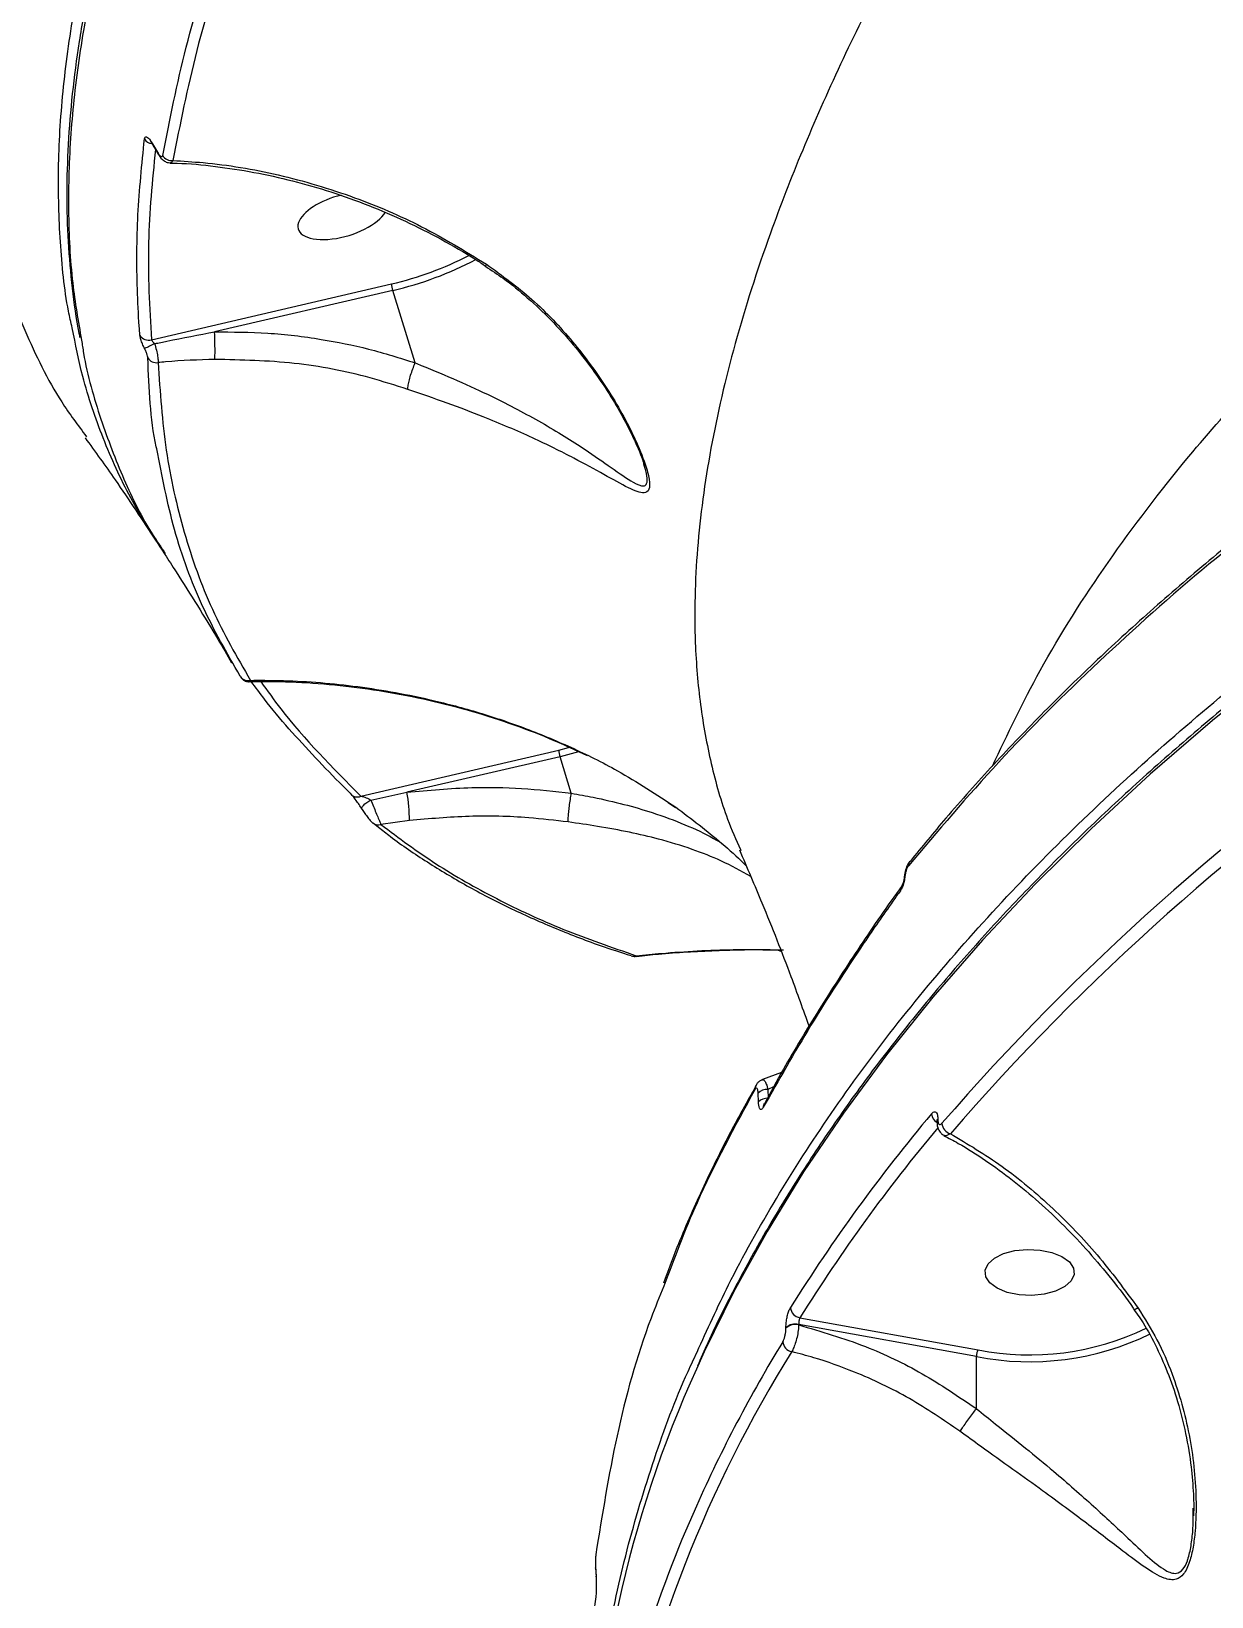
# Model space of a CAD drawing. Header units: millimetres. Extents: x -10881 to 8954, y -8695 to 5624.
# Drawn here: x -4990.8 to -4872.1, y 2245.8 to 2403.3 of the extents above; entities that cross this region are included whole.
import ezdxf

# ---------------------------------------------------------------- set-up
doc = ezdxf.new("R2010")
doc.units = ezdxf.units.MM
for name, color, linetype in [('DIKOM_ОБЪЕКТ', 7, 'Continuous'), ('DIKOM_РАЗМЕР_ЗОНА', 7, 'Continuous'), ('DIKOM_РАЗМЕР_ОБЪЕКТА', 7, 'Continuous')]:
    doc.layers.add(name, color=color, linetype=linetype)
doc.styles.add('style1', font='arial.ttf', dxfattribs={"width": 0.8})
doc.dimstyles.new('1-50', dxfattribs={"dimtxt": 300, "dimasz": 200, "dimexe": 100, "dimexo": 0, "dimgap": 100, "dimtad": 1, "dimtxsty": 'style1', "dimcen": 200, "dimclrd": 7, "dimclre": 7, "dimclrt": 7, "dimadec": 1, "dimazin": 2, "dimtfac": 1, "dimtmove": 0, "dimatfit": 2, "dimfxl": 0, "dimlwd": 25, "dimlwe": 18, "dimarcsym": 0})

# ---------------------------------------------------------------- blocks, each defined once
blk = doc.blocks.new('*D9')
at = {"layer": 'Defpoints', "color": 0, "transparency": 16777216}
for p in [(-9533.99, 4149), (-6877.05, 4149), (-2715.65, -5051.15)]:
    blk.add_point(p, dxfattribs=at)
at = {"layer": 'DIKOM_РАЗМЕР_ОБЪЕКТА', "color": 7, "lineweight": 18, "transparency": 16777216}
for p, q in [((-6877.05, 4149), (-9633.99, 4149)), ((-2715.65, -5051.15), (-9633.99, -5051.15))]:
    blk.add_line(p, q, dxfattribs=at)
at = {"layer": 'DIKOM_РАЗМЕР_ОБЪЕКТА', "color": 7, "lineweight": 25, "transparency": 16777216}
blk.add_line((-9533.99, -4851.15), (-9533.99, 3949), dxfattribs=at)
at = {"layer": 'DIKOM_РАЗМЕР_ОБЪЕКТА', "color": 7, "transparency": 16777216}
for points in [[(-9567.32, 3949), (-9500.66, 3949), (-9533.99, 4149)], [(-9567.32, -4851.15), (-9500.66, -4851.15), (-9533.99, -5051.15)]]:
    blk.add_solid(points, dxfattribs=at)
at = {"layer": 'DIKOM_РАЗМЕР_ОБЪЕКТА', "color": 7, "transparency": 16777216, "insert": (-9787.16, -451.07), "char_height": 300, "attachment_point": 5, "rotation": 90, "style": 'style1'}
blk.add_mtext('9200', dxfattribs=at)
blk = doc.blocks.new('*D10')
at = {"layer": 'Defpoints', "color": 0, "transparency": 16777216}
for p in [(-7152.73, 2730.8), (7385.22, 911.28), (7385.22, -7693.77)]:
    blk.add_point(p, dxfattribs=at)
at = {"layer": 'DIKOM_РАЗМЕР_ОБЪЕКТА', "color": 7, "lineweight": 18, "transparency": 16777216}
for p, q in [((-7152.73, 2730.8), (-7152.73, -7793.77)), ((7385.22, 911.28), (7385.22, -7793.77))]:
    blk.add_line(p, q, dxfattribs=at)
at = {"layer": 'DIKOM_РАЗМЕР_ОБЪЕКТА', "color": 7, "lineweight": 25, "transparency": 16777216}
blk.add_line((-6952.73, -7693.77), (7185.22, -7693.77), dxfattribs=at)
at = {"layer": 'DIKOM_РАЗМЕР_ОБЪЕКТА', "color": 7, "transparency": 16777216}
for points in [[(-6952.73, -7660.43), (-6952.73, -7727.1), (-7152.73, -7693.77)], [(7185.22, -7660.43), (7185.22, -7727.1), (7385.22, -7693.77)]]:
    blk.add_solid(points, dxfattribs=at)
at = {"layer": 'DIKOM_РАЗМЕР_ОБЪЕКТА', "color": 7, "transparency": 16777216, "insert": (116.24, -7440.59), "char_height": 300, "attachment_point": 5, "style": 'style1'}
blk.add_mtext('14500', dxfattribs=at)
blk = doc.blocks.new('*D11')
at = {"layer": 'Defpoints', "color": 0, "transparency": 16777216}
for p in [(-7028.45, 5624.13), (-10431.26, -7165.91), (-2784.83, -7165.91)]:
    blk.add_point(p, dxfattribs=at)
at = {"layer": 'DIKOM_РАЗМЕР_ЗОНА', "color": 7, "lineweight": 18, "transparency": 16777216}
for p, q in [((-7028.45, 5624.13), (-10531.26, 5624.13)), ((-2784.83, -7165.91), (-10531.26, -7165.91))]:
    blk.add_line(p, q, dxfattribs=at)
at = {"layer": 'DIKOM_РАЗМЕР_ЗОНА', "color": 7, "lineweight": 25, "transparency": 16777216}
blk.add_line((-10431.26, 5424.13), (-10431.26, -6965.91), dxfattribs=at)
at = {"layer": 'DIKOM_РАЗМЕР_ЗОНА', "color": 7, "transparency": 16777216}
for points in [[(-10464.6, 5424.13), (-10397.93, 5424.13), (-10431.26, 5624.13)], [(-10464.6, -6965.91), (-10397.93, -6965.91), (-10431.26, -7165.91)]]:
    blk.add_solid(points, dxfattribs=at)
at = {"layer": 'DIKOM_РАЗМЕР_ЗОНА', "color": 7, "transparency": 16777216, "insert": (-10684.43, -770.89), "char_height": 300, "attachment_point": 5, "rotation": 90, "style": 'style1'}
blk.add_mtext('12800', dxfattribs=at)
blk = doc.blocks.new('*D12')
at = {"layer": 'Defpoints', "color": 0, "transparency": 16777216}
for p in [(-9113.32, 3014.05), (8954.2, 2756.48), (8954.2, -8594.51)]:
    blk.add_point(p, dxfattribs=at)
at = {"layer": 'DIKOM_РАЗМЕР_ЗОНА', "color": 7, "lineweight": 18, "transparency": 16777216}
for p, q in [((-9113.32, 3014.05), (-9113.32, -8694.51)), ((8954.2, 2756.48), (8954.2, -8694.51))]:
    blk.add_line(p, q, dxfattribs=at)
at = {"layer": 'DIKOM_РАЗМЕР_ЗОНА', "color": 7, "lineweight": 25, "transparency": 16777216}
blk.add_line((-8913.32, -8594.51), (8754.2, -8594.51), dxfattribs=at)
at = {"layer": 'DIKOM_РАЗМЕР_ЗОНА', "color": 7, "transparency": 16777216}
for points in [[(-8913.32, -8561.18), (-8913.32, -8627.85), (-9113.32, -8594.51)], [(8754.2, -8561.18), (8754.2, -8627.85), (8954.2, -8594.51)]]:
    blk.add_solid(points, dxfattribs=at)
at = {"layer": 'DIKOM_РАЗМЕР_ЗОНА', "color": 7, "transparency": 16777216, "insert": (-79.56, -8341.34), "char_height": 300, "attachment_point": 5, "style": 'style1'}
blk.add_mtext('18000', dxfattribs=at)

msp = doc.modelspace()

# ---------------------------------------------------------------- linework, layer by layer
at = {"layer": 'DIKOM_ОБЪЕКТ', "color": 7, "linetype": 'Continuous', "lineweight": 15}
for p, q in [((-4978.631, 2391.973), (-4978.156, 2391.147)), ((-4978.761, 2372.266), (-4954.598, 2377.877)), ((-4954.472, 2377.214), (-4972.393, 2373.053)), ((-4952.218, 2369.934), (-4954.472, 2377.214)), ((-4929.145, 2359.524), (-4929.212, 2359.733)), ((-4957.672, 2326.351), (-4937.765, 2330.974)), ((-4937.765, 2330.974), (-4936.771, 2331.223)), ((-4935.782, 2330.801), (-4937.639, 2330.311)), ((-4937.639, 2330.311), (-4953.046, 2326.733)), ((-4936.504, 2326.647), (-4937.639, 2330.311)), ((-4956.683, 2325.95), (-4953.046, 2326.733)), ((-4926.766, 2325.722), (-4926.619, 2325.619)), ((-4926.619, 2325.619), (-4926.006, 2325.191)), ((-4956.435, 2323.66), (-4955.906, 2323.241)), ((-4952.798, 2323.884), (-4955.654, 2323.487)), ((-4919.493, 2320.968), (-4919.456, 2320.881)), ((-4929.97, 2310.293), (-4929.939, 2310.234)), ((-4915.78, 2310.89), (-4915.406, 2310.735)), ((-4915.338, 2298.549), (-4917.27, 2297.844)), ((-4917.67, 2295.58), (-4917.701, 2296.473)), ((-4916.146, 2297.086), (-4916.727, 2296.842)), ((-4916.727, 2296.842), (-4916.695, 2295.946)), ((-4917.102, 2295.409), (-4917.102, 2295.408)), ((-4899.708, 2293.655), (-4899.708, 2293.587)), ((-4899.625, 2293.86), (-4899.625, 2293.792)), ((-4914.91, 2272.816), (-4914.91, 2272.863)), ((-4913.626, 2273.193), (-4913.626, 2273.146)), ((-4895.744, 2269.968), (-4913.626, 2273.193)), ((-4913.501, 2273.872), (-4895.581, 2270.64)), ((-4895.744, 2264.727), (-4895.744, 2269.968)), ((-4873.94, 2253.933), (-4873.93, 2254.723)), ((-4934.056, 2248.67), (-4934.054, 2248.718)), ((-4934.054, 2248.718), (-4934.01, 2247.865)), ((-4934.011, 2247.817), (-4934.01, 2247.865))]:
    msp.add_line(p, q, dxfattribs=at)
at = {"layer": 'DIKOM_ОБЪЕКТ', "color": 7, "linetype": 'Continuous', "lineweight": 15, "flags": 128}
for points in [[(-4978.631, 2391.973), (-4978.635, 2391.908), (-4978.619, 2391.861)], [(-4978.156, 2391.147), (-4978.159, 2391.082), (-4978.146, 2391.039)], [(-4793.957, 2381.869), (-4802.938, 2377.625), (-4811.676, 2373.25), (-4820.164, 2368.745), (-4828.394, 2364.116), (-4836.36, 2359.365), (-4844.055, 2354.497), (-4851.473, 2349.517), (-4858.606, 2344.428), (-4865.45, 2339.234), (-4871.998, 2333.94), (-4878.245, 2328.551), (-4884.186, 2323.071), (-4889.815, 2317.504), (-4895.129, 2311.855), (-4900.121, 2306.13), (-4904.789, 2300.332), (-4909.128, 2294.467), (-4913.135, 2288.539), (-4916.806, 2282.554), (-4920.139, 2276.517), (-4923.129, 2270.432), (-4923.911, 2268.707)], [(-4957.558, 2325.036), (-4957.596, 2325.095), (-4957.584, 2325.182), (-4957.522, 2325.293), (-4957.415, 2325.421), (-4957.268, 2325.559), (-4957.09, 2325.698), (-4956.891, 2325.831), (-4956.683, 2325.95)], [(-4902.999, 2318.234), (-4902.982, 2318.259), (-4902.929, 2318.284)], [(-4888.142, 2280.44), (-4887.135, 2280.032), (-4886.392, 2279.495), (-4885.973, 2278.872), (-4885.912, 2278.213), (-4886.214, 2277.572), (-4886.854, 2277.001), (-4887.781, 2276.546), (-4888.92, 2276.244), (-4890.178, 2276.119), (-4891.453, 2276.182), (-4892.642, 2276.427), (-4893.649, 2276.834), (-4894.391, 2277.372), (-4894.81, 2277.995), (-4894.871, 2278.654), (-4894.569, 2279.295), (-4893.929, 2279.866), (-4893.002, 2280.321), (-4891.864, 2280.623), (-4890.606, 2280.748), (-4889.331, 2280.685), (-4888.142, 2280.44)]]:
    msp.add_lwpolyline(points, dxfattribs=at)
at = {"layer": 'DIKOM_ОБЪЕКТ', "color": 7, "linetype": 'Continuous', "lineweight": 15}
for centre, radius, start, end in [((-4978.574, 2393.03), 1.046, 212.88478, 262.30759), ((-4976.704, 2391.36), 1.075, 212.0039, 275.97413), ((-4962.263, 2410.791), 33.795, 283.10875, 297.19265), ((-4962.362, 2411.099), 34.791, 283.10727, 297.83885), ((-4951.94, 2378.041), 2.663, 183.5272, 198.08234), ((-4979.047, 2373.259), 1.034, 213.86943, 286.08472), ((-4941.449, 2295.932), 84.462, 115.96607, 116.73028), ((-5018.351, 2371.151), 45.997, 358.91412, 2.36917), ((-4978.244, 2370.976), 1.023, 212.03119, 279.11428), ((-4969.03, 2338.902), 0.935, 211.85677, 284.409), ((-4714.097, 2132.565), 245.251, 124.44822, 139.0084), ((-4713.657, 2131.873), 244.71, 124.44822, 139.0084), ((-4935.107, 2331.138), 2.663, 183.5272, 198.08234), ((-4958.053, 2327.097), 0.837, 212.4488, 297.05987), ((-4967.161, 2324.068), 14.364, 359.26744, 10.69395), ((-4955.913, 2324.351), 0.902, 232.6266, 286.6981), ((-4901.908, 2319.366), 0.681, 140.55798, 183.96512), ((-4902.764, 2316.888), 0.633, 144.9092, 185.34689), ((-4930.253, 2311.071), 0.827, 253.77761, 290.00081), ((-4917.307, 2296.909), 0.705, 149.64546, 183.52164), ((-4916.822, 2295.621), 1.225, 85.55739, 135.88271), ((-4916.794, 2294.729), 1.222, 85.38878, 135.81082), ((-4916.508, 2295.083), 0.678, 150.24664, 183.53758), ((-4767.757, 2183.055), 173.069, 139.9569, 147.95341), ((-4767.329, 2182.377), 172.446, 140.10285, 147.95584), ((-4899.132, 2294.46), 1.121, 182.99038, 239.18279), ((-4899.394, 2293.647), 0.315, 137.36273, 178.73032), ((-4899.393, 2293.579), 0.315, 137.39782, 177.90812), ((-4898.05, 2293.513), 1.166, 183.76924, 254.33173), ((-4913.347, 2274.971), 1.109, 184.35566, 262.01875), ((-4913.977, 2271.9), 1.34, 74.79135, 134.07805), ((-4913.977, 2271.853), 1.34, 74.79135, 134.07805), ((-4890.39, 2296.992), 26.858, 258.85623, 295.86331), ((-4792.821, 2196.463), 143.542, 148.50147, 155.96658), ((-4914.116, 2271.542), 1.099, 184.21556, 258.86902), ((-4890.39, 2297.117), 27.672, 258.84297, 295.97212), ((-4803.57, 2201.423), 130.513, 148.063, 169.07836), ((-4816.58, 2219.83), 117.936, 155.51602, 179.71407), ((-4810.886, 2204.244), 123.874, 155.8505, 169.39072)]:
    msp.add_arc(centre, radius, start, end, dxfattribs=at)
for start_param, end_param in [(1.4693575, 2.8365795), (2.8365795, 5.8523302)]:
    msp.add_ellipse((-4959.519, 2384.719), major_axis=(4.462, 1.322), ratio=0.4429096, start_param=start_param, end_param=end_param, dxfattribs=at)
for points, knots in [([(-4740.061, 2686.63), (-4743.791, 2684.009), (-4752.245, 2678.066), (-4765.204, 2668.625), (-4778.944, 2658.306), (-4792.447, 2647.823), (-4805.787, 2637.122), (-4818.901, 2626.239), (-4831.788, 2615.167), (-4844.328, 2604.002), (-4856.352, 2592.896), (-4867.825, 2581.899), (-4878.769, 2571.003), (-4889.299, 2560.097), (-4899.468, 2549.12), (-4909.22, 2538.118), (-4918.55, 2527.085), (-4927.364, 2516.122), (-4935.547, 2505.375), (-4943.082, 2494.887), (-4949.999, 2484.645), (-4956.369, 2474.545), (-4962.22, 2464.531), (-4967.511, 2454.649), (-4972.231, 2444.9), (-4976.326, 2435.373), (-4979.743, 2426.197), (-4982.493, 2417.401), (-4984.602, 2408.968), (-4986.093, 2400.812), (-4986.971, 2392.887), (-4987.19, 2385.249), (-4986.847, 2378.306), (-4986.114, 2374.11), (-4985.783, 2372.217)], [0, 0, 0, 0, 0.0245668, 0.0556805, 0.0867942, 0.118124, 0.1494539, 0.1814654, 0.2134768, 0.2457239, 0.2779709, 0.3090846, 0.3401983, 0.3715281, 0.402858, 0.4348694, 0.4668809, 0.4991279, 0.531375, 0.5624883, 0.5936016, 0.6249311, 0.6562605, 0.6882716, 0.7202827, 0.7525293, 0.784776, 0.8158895, 0.8470031, 0.8783328, 0.9096624, 0.9416738, 0.9736851, 1, 1, 1, 1]), ([(-4756.61, 2675.628), (-4758.749, 2674.079), (-4763.987, 2670.286), (-4772.191, 2664.179), (-4781.219, 2657.335), (-4790.095, 2650.452), (-4798.827, 2643.534), (-4807.417, 2636.576), (-4815.869, 2629.576), (-4824.185, 2622.533), (-4832.367, 2615.445), (-4840.417, 2608.309), (-4848.339, 2601.123), (-4856.123, 2593.893), (-4863.746, 2586.644), (-4871.174, 2579.403), (-4878.387, 2572.193), (-4885.383, 2565.015), (-4892.164, 2557.868), (-4898.734, 2550.747), (-4905.096, 2543.652), (-4911.25, 2536.58), (-4917.198, 2529.529), (-4922.943, 2522.497), (-4928.485, 2515.481), (-4933.823, 2508.484), (-4938.944, 2501.523), (-4943.826, 2494.626), (-4948.45, 2487.818), (-4952.81, 2481.107), (-4956.912, 2474.49), (-4960.756, 2467.963), (-4964.344, 2461.524), (-4967.677, 2455.172), (-4970.757, 2448.904), (-4973.583, 2442.719), (-4976.157, 2436.615), (-4978.477, 2430.591), (-4980.539, 2424.658), (-4982.336, 2418.839), (-4983.857, 2413.157), (-4985.101, 2407.622), (-4986.068, 2402.234), (-4986.759, 2396.989), (-4987.175, 2391.888), (-4987.314, 2386.928), (-4987.186, 2382.104), (-4986.755, 2377.435), (-4986.337, 2374.234), (-4985.984, 2372.634), (-4985.953, 2372.494)], [0, 0, 0, 0, 0.0148389, 0.0363248, 0.0577115, 0.0790235, 0.1002852, 0.1215208, 0.1427548, 0.1640065, 0.185297, 0.2066505, 0.2280913, 0.2496435, 0.2712439, 0.2927701, 0.31419, 0.3355284, 0.3568095, 0.3780578, 0.3992977, 0.4205508, 0.441836, 0.4631774, 0.4845994, 0.5061261, 0.5277401, 0.5493241, 0.5707887, 0.5921654, 0.6134784, 0.6347521, 0.6560108, 0.6772784, 0.6985711, 0.7199131, 0.7413282, 0.7628402, 0.7844597, 0.8060759, 0.8275906, 0.8490058, 0.8703444, 0.8916286, 0.9128801, 0.9341205, 0.9553707, 0.976645, 0.9979651, 1, 1, 1, 1]), ([(-4747.994, 2585.517), (-4752.8, 2581.565), (-4762.424, 2573.651), (-4776.382, 2561.572), (-4789.971, 2549.355), (-4802.341, 2537.742), (-4813.533, 2526.806), (-4823.635, 2516.56), (-4833.362, 2506.3), (-4842.765, 2495.972), (-4851.79, 2485.618), (-4860.433, 2475.236), (-4868.606, 2464.922), (-4876.121, 2454.922), (-4882.98, 2445.275), (-4889.226, 2435.965), (-4894.999, 2426.789), (-4900.325, 2417.701), (-4905.167, 2408.743), (-4909.514, 2399.916), (-4913.318, 2391.303), (-4916.972, 2381.878), (-4920.188, 2371.794), (-4922.644, 2361.205), (-4923.995, 2351.146), (-4924.192, 2342.62), (-4923.599, 2335.477), (-4922.496, 2329.561), (-4921.145, 2324.709), (-4919.936, 2321.972), (-4919.493, 2320.968)], [0, 0, 0, 0, 0.0399567, 0.080011, 0.1203642, 0.1608183, 0.1942113, 0.2276042, 0.2612302, 0.2948563, 0.3292242, 0.363592, 0.3982195, 0.4328469, 0.4651912, 0.4975355, 0.5301012, 0.5626669, 0.5959363, 0.6292057, 0.6627205, 0.6962354, 0.7422723, 0.7884713, 0.8351676, 0.882032, 0.9148797, 0.9477274, 0.9808065, 1, 1, 1, 1]), ([(-4986.722, 2373.446), (-4986.85, 2374.008), (-4987.478, 2376.763), (-4987.984, 2382.068), (-4988.213, 2389.412), (-4987.747, 2397.181), (-4986.633, 2405.35), (-4984.851, 2413.863), (-4982.305, 2423.067), (-4978.904, 2432.97), (-4974.55, 2443.601), (-4969.369, 2454.586), (-4963.357, 2465.912), (-4956.589, 2477.445), (-4949.096, 2489.134), (-4941.823, 2499.694), (-4936.842, 2506.433), (-4934.813, 2509.177)], [0, 0, 0, 0, 0.016847, 0.0825029, 0.1481589, 0.2152434, 0.2823279, 0.349906, 0.417484, 0.4933861, 0.5692882, 0.6453674, 0.721987, 0.7987889, 0.8735681, 0.9485167, 1, 1, 1, 1]), ([(-4894.138, 2329.371), (-4892.609, 2332.586), (-4889.31, 2339.522), (-4882.668, 2349.918), (-4875.373, 2359.509), (-4867.999, 2367.846), (-4860.936, 2375), (-4853.241, 2382.021), (-4844.923, 2388.894), (-4835.956, 2395.627), (-4826.378, 2402.183), (-4816.19, 2408.552), (-4805.629, 2414.593), (-4794.75, 2420.305), (-4783.588, 2425.701), (-4771.971, 2430.869), (-4760.883, 2435.404), (-4750.471, 2439.355), (-4740.826, 2442.784), (-4730.955, 2446.061), (-4719.731, 2449.558), (-4711.638, 2451.818), (-4706.997, 2453.114)], [0, 0, 0, 0, 0.0607, 0.1309375, 0.2014268, 0.2508783, 0.3005038, 0.3502163, 0.400558, 0.4509895, 0.5020606, 0.5532242, 0.6045739, 0.6533493, 0.7021248, 0.7512195, 0.8003142, 0.837591, 0.8748677, 0.9122849, 0.9497022, 1, 1, 1, 1]), ([(-4977.615, 2390.79), (-4976.903, 2394.388), (-4975.475, 2401.596), (-4971.94, 2413.09), (-4967.462, 2425.044), (-4963.547, 2433.409), (-4961.586, 2437.598)], [0, 0, 0, 0, 0.248104, 0.4969539, 0.7480901, 1, 1, 1, 1]), ([(-4960.587, 2437.029), (-4962.517, 2432.909), (-4966.382, 2424.657), (-4970.853, 2412.772), (-4974.423, 2401.226), (-4975.868, 2393.94), (-4976.592, 2390.291)], [0, 0, 0, 0, 0.2481019, 0.4969506, 0.748088, 1, 1, 1, 1]), ([(-4515.515, 2437.168), (-4517.536, 2437.161), (-4523.395, 2437.14), (-4533.09, 2436.982), (-4544.589, 2436.64), (-4556.065, 2436.133), (-4567.51, 2435.465), (-4578.915, 2434.635), (-4590.272, 2433.644), (-4601.572, 2432.494), (-4612.806, 2431.183), (-4623.967, 2429.715), (-4635.046, 2428.089), (-4646.034, 2426.307), (-4656.923, 2424.371), (-4667.705, 2422.281), (-4678.372, 2420.039), (-4688.916, 2417.648), (-4699.329, 2415.108), (-4709.604, 2412.422), (-4719.731, 2409.591), (-4729.705, 2406.618), (-4739.517, 2403.506), (-4749.16, 2400.255), (-4758.627, 2396.869), (-4767.911, 2393.35), (-4777.004, 2389.701), (-4785.9, 2385.925), (-4794.592, 2382.023), (-4803.074, 2378), (-4811.339, 2373.858), (-4819.381, 2369.6), (-4827.194, 2365.23), (-4834.772, 2360.75), (-4842.11, 2356.164), (-4849.201, 2351.476), (-4856.04, 2346.688), (-4862.623, 2341.805), (-4868.944, 2336.829), (-4874.998, 2331.766), (-4880.782, 2326.617), (-4886.289, 2321.388), (-4891.516, 2316.083), (-4896.46, 2310.705), (-4901.115, 2305.258), (-4905.48, 2299.746), (-4909.55, 2294.175), (-4913.32, 2288.547), (-4916.795, 2282.868), (-4919.948, 2277.14), (-4922.29, 2272.514), (-4923.471, 2269.785), (-4923.813, 2268.994)], [0, 0, 0, 0, 0.010754, 0.0311851, 0.0516167, 0.0720484, 0.0924801, 0.112912, 0.1333439, 0.1537761, 0.1742083, 0.1946408, 0.2150736, 0.2355066, 0.2559398, 0.2763734, 0.2968073, 0.3172416, 0.3376763, 0.3581114, 0.378547, 0.398983, 0.4194195, 0.4398565, 0.4602941, 0.4807323, 0.501171, 0.5216103, 0.5420503, 0.5624908, 0.5829319, 0.6033736, 0.6238158, 0.6442586, 0.6647017, 0.6851453, 0.705589, 0.7260329, 0.7464767, 0.7669202, 0.787363, 0.8078049, 0.8282456, 0.8486847, 0.8691215, 0.8895558, 0.9099869, 0.9304142, 0.9508372, 0.9712554, 0.9916682, 1, 1, 1, 1]), ([(-4923.855, 2270.406), (-4922.831, 2272.668), (-4920.482, 2277.86), (-4915.972, 2285.87), (-4910.44, 2294.499), (-4904.137, 2303.058), (-4897.071, 2311.554), (-4889.285, 2319.905), (-4880.89, 2328.002), (-4871.946, 2335.814), (-4862.475, 2343.356), (-4852.38, 2350.705), (-4841.597, 2357.9), (-4830.151, 2364.904), (-4818.022, 2371.716), (-4805.306, 2378.27), (-4791.479, 2384.81), (-4776.518, 2391.265), (-4760.368, 2397.576), (-4743.592, 2403.498), (-4726.21, 2409.014), (-4708.43, 2414.062), (-4690.327, 2418.622), (-4673.908, 2422.298), (-4663.389, 2424.344), (-4659.105, 2425.177)], [0, 0, 0, 0, 0.0324147, 0.0743695, 0.1163243, 0.1591919, 0.2020595, 0.2452425, 0.2884255, 0.3300909, 0.3717562, 0.413711, 0.4556658, 0.4985334, 0.541401, 0.584584, 0.627767, 0.6762691, 0.7247712, 0.7733865, 0.8223472, 0.8714243, 0.9192089, 0.9671017, 1, 1, 1, 1]), ([(-4979.906, 2372.683), (-4979.93, 2372.992), (-4980.052, 2374.538), (-4980.25, 2378.555), (-4980.229, 2384.807), (-4979.711, 2389.909), (-4979.452, 2392.462)], [0, 0, 0, 0, 0.0480633, 0.2403248, 0.6198806, 1, 1, 1, 1]), ([(-4979.452, 2392.462), (-4979.435, 2392.532), (-4979.399, 2392.673), (-4979.25, 2392.692), (-4979.052, 2392.56), (-4978.836, 2392.308), (-4978.696, 2392.079), (-4978.631, 2391.973)], [0, 0, 0, 0, 0.2131434, 0.4264752, 0.6306015, 0.828923, 1, 1, 1, 1]), ([(-4978.853, 2392.197), (-4978.855, 2392.198), (-4978.859, 2392.202), (-4978.822, 2392.164), (-4978.752, 2392.073), (-4978.677, 2391.965), (-4978.629, 2391.876), (-4978.619, 2391.858)], [0, 0, 0, 0, 0.0828691, 0.3063635, 0.5569738, 0.9084708, 1, 1, 1, 1]), ([(-4978.356, 2391.405), (-4978.662, 2388.261), (-4979.295, 2381.765), (-4978.943, 2375.5), (-4978.761, 2372.266)], [0, 0, 0, 0, 0.483868, 1, 1, 1, 1]), ([(-4978.619, 2391.861), (-4978.508, 2391.668), (-4978.349, 2391.393), (-4978.192, 2391.117), (-4978.145, 2391.035)], [0, 0, 0, 0, 0.7000469, 1, 1, 1, 1]), ([(-4978.156, 2391.147), (-4978.112, 2391.075), (-4978.02, 2390.923), (-4977.88, 2390.755), (-4977.752, 2390.661), (-4977.655, 2390.664), (-4977.628, 2390.748), (-4977.615, 2390.79)], [0, 0, 0, 0, 0.1798429, 0.3800928, 0.5812065, 0.7906973, 1, 1, 1, 1]), ([(-4978.139, 2391.042), (-4978.041, 2390.878), (-4977.862, 2390.582), (-4977.548, 2390.283), (-4977.213, 2390.088), (-4976.978, 2390.072), (-4976.884, 2390.066)], [0, 0, 0, 0, 0.3326045, 0.6015021, 0.8395171, 1, 1, 1, 1]), ([(-4976.876, 2390.036), (-4976.642, 2390.033), (-4975.141, 2390.015), (-4972.321, 2389.724), (-4968.441, 2389.147), (-4964.552, 2388.284), (-4960.688, 2387.171), (-4956.89, 2385.81), (-4953.181, 2384.22), (-4949.591, 2382.393), (-4946.901, 2380.87), (-4945.462, 2379.893), (-4945.133, 2379.67)], [0, 0, 0, 0, 0.0220317, 0.1409847, 0.2599251, 0.378842, 0.497749, 0.6161414, 0.7328491, 0.8493643, 0.9655574, 1, 1, 1, 1]), ([(-4976.592, 2390.291), (-4976.644, 2390.196), (-4976.721, 2390.053), (-4976.837, 2390.073), (-4976.875, 2390.08)], [0, 0, 0, 0, 0.663658, 1, 1, 1, 1]), ([(-4976.592, 2390.291), (-4975.577, 2390.23), (-4972.074, 2390.02), (-4965.925, 2388.992), (-4958.532, 2386.786), (-4951.449, 2383.771), (-4947.18, 2381.17), (-4945.024, 2379.856)], [0, 0, 0, 0, 0.0949227, 0.3276215, 0.5657318, 0.7805997, 1, 1, 1, 1]), ([(-4994.578, 2382.929), (-4994.451, 2382.274), (-4993.782, 2378.823), (-4991.555, 2373.146), (-4988.618, 2366.961), (-4986.144, 2363.653), (-4985.286, 2362.505)], [0, 0, 0, 0, 0.0842138, 0.4441754, 0.8071395, 1, 1, 1, 1]), ([(-4945.024, 2379.856), (-4943.465, 2378.719), (-4940.304, 2376.411), (-4936.286, 2372.119), (-4933.371, 2368.171), (-4931.37, 2364.835), (-4930.045, 2362.249), (-4929.09, 2359.936), (-4928.594, 2358.118), (-4928.621, 2357.064), (-4929.118, 2356.793), (-4929.862, 2356.959), (-4931.131, 2357.526), (-4933.169, 2358.68), (-4936.349, 2360.428), (-4940.336, 2362.405), (-4944.696, 2364.268), (-4948.974, 2365.893), (-4951.617, 2366.807), (-4952.955, 2367.269)], [0, 0, 0, 0, 0.0827063, 0.1677667, 0.2527895, 0.2965834, 0.3403139, 0.3851539, 0.4167738, 0.4486961, 0.4828672, 0.5140015, 0.5458417, 0.6199839, 0.6956307, 0.7852675, 0.8772522, 0.9378618, 1, 1, 1, 1]), ([(-4945.146, 2379.652), (-4944.546, 2379.256), (-4943.076, 2378.287), (-4940.869, 2376.478), (-4938.499, 2374.251), (-4936.234, 2371.733), (-4934.222, 2369.128), (-4932.528, 2366.588), (-4931.236, 2364.361), (-4930.295, 2362.501), (-4929.668, 2361.073), (-4929.297, 2360.105), (-4929.173, 2359.671), (-4929.132, 2359.528)], [0, 0, 0, 0, 0.0792541, 0.1940818, 0.3143446, 0.4391961, 0.5701232, 0.6813746, 0.783244, 0.8657908, 0.9260607, 0.9757324, 1, 1, 1, 1]), ([(-4945.024, 2379.856), (-4945.033, 2379.841), (-4945.069, 2379.782), (-4945.113, 2379.707), (-4945.104, 2379.715), (-4945.1, 2379.719)], [0, 0, 0, 0, 0.16238546, 0.62199523, 1, 1, 1, 1]), ([(-4977.411, 2350.734), (-4978.6, 2352.576), (-4980.978, 2356.259), (-4983.665, 2362.253), (-4985.629, 2367.957), (-4986.395, 2371.807), (-4986.722, 2373.446)], [0, 0, 0, 0, 0.2717085, 0.5434171, 0.8055765, 1, 1, 1, 1]), ([(-4985.783, 2372.217), (-4985.719, 2371.784), (-4985.307, 2368.999), (-4983.933, 2364.304), (-4981.598, 2358.188), (-4979.391, 2353.702), (-4977.772, 2351.356), (-4977.354, 2350.751)], [0, 0, 0, 0, 0.0533364, 0.3432796, 0.6230329, 0.9027862, 1, 1, 1, 1]), ([(-4979.439, 2371.368), (-4979.513, 2371.527), (-4979.662, 2371.844), (-4979.822, 2372.282), (-4979.891, 2372.551), (-4979.903, 2372.659), (-4979.906, 2372.683)], [0, 0, 0, 0, 0.30538313, 0.61146387, 0.91257885, 1, 1, 1, 1]), ([(-4978.761, 2372.266), (-4978.758, 2372.258), (-4978.745, 2372.223), (-4978.689, 2372.138), (-4978.575, 2372.006), (-4978.479, 2371.915), (-4978.43, 2371.868)], [0, 0, 0, 0, 0.0804471, 0.3668178, 0.67631, 1, 1, 1, 1]), ([(-4978.43, 2371.868), (-4978.016, 2371.953), (-4976.009, 2372.365), (-4973.993, 2372.748), (-4972.393, 2373.053)], [0, 0, 0, 0, 0.2060595, 1, 1, 1, 1]), ([(-4978.43, 2371.868), (-4978.367, 2371.645), (-4978.243, 2371.2), (-4978.122, 2370.589), (-4978.075, 2370.18), (-4978.08, 2370.02), (-4978.082, 2369.966)], [0, 0, 0, 0, 0.2864811, 0.57306, 0.8569444, 1, 1, 1, 1]), ([(-4972.393, 2373.053), (-4970.607, 2373.044), (-4967.015, 2373.027), (-4961.829, 2372.392), (-4956.861, 2371.399), (-4953.77, 2370.424), (-4952.218, 2369.934)], [0, 0, 0, 0, 0.2600931, 0.5230035, 0.7604308, 1, 1, 1, 1]), ([(-4979.111, 2370.434), (-4979.113, 2370.454), (-4979.118, 2370.527), (-4979.168, 2370.721), (-4979.281, 2371.03), (-4979.386, 2371.256), (-4979.439, 2371.368)], [0, 0, 0, 0, 0.1085481, 0.3983774, 0.6996407, 1, 1, 1, 1]), ([(-4978.223, 2361.291), (-4978.238, 2361.36), (-4978.874, 2364.214), (-4978.994, 2367.361), (-4979.111, 2370.434)], [0, 0, 0, 0, 0.0239703, 1, 1, 1, 1]), ([(-4972.362, 2370.279), (-4974.022, 2370.229), (-4975.937, 2370.17), (-4977.83, 2369.99), (-4978.082, 2369.966)], [0, 0, 0, 0, 0.8666434, 1, 1, 1, 1]), ([(-4952.955, 2367.269), (-4954.214, 2367.669), (-4957.922, 2368.847), (-4964.424, 2370.112), (-4969.694, 2370.223), (-4972.362, 2370.279)], [0, 0, 0, 0, 0.2022776, 0.5961151, 1, 1, 1, 1]), ([(-4978.082, 2369.966), (-4977.877, 2366.992), (-4977.466, 2361.036), (-4975.578, 2352.789), (-4972.83, 2345.009), (-4970.143, 2340.336), (-4968.797, 2337.996)], [0, 0, 0, 0, 0.2482753, 0.4972304, 0.7482641, 1, 1, 1, 1]), ([(-4952.955, 2367.269), (-4952.956, 2367.288), (-4952.957, 2367.373), (-4952.935, 2367.612), (-4952.845, 2368.074), (-4952.677, 2368.688), (-4952.459, 2369.343), (-4952.298, 2369.732), (-4952.218, 2369.927)], [0, 0, 0, 0, 0.0396109, 0.1815929, 0.3861952, 0.5907969, 0.7953985, 1, 1, 1, 1]), ([(-4952.218, 2369.934), (-4952.217, 2369.933), (-4952.217, 2369.931), (-4952.217, 2369.928), (-4952.218, 2369.927)], [0, 0, 0, 0, 0.5374136, 1, 1, 1, 1]), ([(-4952.218, 2369.927), (-4952.217, 2369.927), (-4952.009, 2369.845), (-4950.557, 2369.263), (-4947.905, 2368.154), (-4943.759, 2366.243), (-4939.341, 2363.902), (-4935.429, 2361.451), (-4932.414, 2359.359), (-4930.447, 2357.968), (-4929.413, 2357.495), (-4928.975, 2357.618), (-4928.816, 2358.019), (-4928.902, 2358.804), (-4929.098, 2359.384), (-4929.145, 2359.524)], [0, 0, 0, 0, 0.0000639, 0.0167886, 0.1178811, 0.22131, 0.389005, 0.5615752, 0.6829967, 0.8065267, 0.8832317, 0.901394, 0.9460028, 0.9869648, 1, 1, 1, 1]), ([(-4985.43, 2362.403), (-4984.415, 2361), (-4981.985, 2357.638), (-4979.651, 2354.083), (-4978.29, 2352.011)], [0, 0, 0, 0, 0.4173026, 1, 1, 1, 1]), ([(-4969.824, 2338.408), (-4971.148, 2340.722), (-4973.8, 2345.356), (-4976.606, 2352.997), (-4977.687, 2358.542), (-4978.223, 2361.291)], [0, 0, 0, 0, 0.3345678, 0.6700503, 1, 1, 1, 1]), ([(-4860.358, 2359.103), (-4864.422, 2355.98), (-4872.563, 2349.725), (-4883.562, 2339.907), (-4893.738, 2329.797), (-4899.635, 2322.815), (-4902.588, 2319.319)], [0, 0, 0, 0, 0.2482771, 0.497233, 0.7482654, 1, 1, 1, 1]), ([(-4860.114, 2359.639), (-4861.995, 2358.226), (-4866.055, 2355.174), (-4871.974, 2350.376), (-4877.926, 2345.276), (-4883.584, 2340.102), (-4888.958, 2334.857), (-4894.046, 2329.532), (-4898.555, 2324.51), (-4901.231, 2321.232), (-4902.415, 2319.783)], [0, 0, 0, 0, 0.11302897, 0.24404829, 0.3749134, 0.50538465, 0.63551784, 0.76578485, 0.89647101, 1, 1, 1, 1]), ([(-4977.427, 2350.703), (-4977.039, 2350.103), (-4975.188, 2347.236), (-4972.905, 2343.583), (-4971.139, 2340.555), (-4970.681, 2339.769)], [0, 0, 0, 0, 0.1639867, 0.7829276, 1, 1, 1, 1]), ([(-4970.231, 2339.113), (-4970.18, 2339.028), (-4970.102, 2338.899), (-4970.036, 2338.787), (-4970.014, 2338.75)], [0, 0, 0, 0, 0.6672396, 1, 1, 1, 1]), ([(-4969.811, 2338.389), (-4969.799, 2338.37), (-4969.777, 2338.334), (-4969.754, 2338.3), (-4969.722, 2338.255), (-4969.646, 2338.157), (-4969.498, 2338.024), (-4969.238, 2337.882), (-4969.031, 2337.864), (-4968.904, 2337.854)], [0, 0, 0, 0, 0.118381, 0.2178737, 0.271182, 0.3305212, 0.5304435, 0.712541, 1, 1, 1, 1]), ([(-4968.797, 2337.996), (-4968.814, 2337.916), (-4968.835, 2337.823), (-4968.897, 2337.861), (-4968.906, 2337.867)], [0, 0, 0, 0, 0.8577234, 1, 1, 1, 1]), ([(-4968.906, 2337.879), (-4967.518, 2337.884), (-4964.676, 2337.895), (-4960.311, 2337.577), (-4955.856, 2337.006), (-4951.406, 2336.171), (-4947.043, 2335.083), (-4942.814, 2333.748), (-4938.777, 2332.231), (-4936.187, 2331.027), (-4934.923, 2330.439)], [0, 0, 0, 0, 0.1241284, 0.2540671, 0.3838041, 0.5133554, 0.6415385, 0.7642433, 0.8848737, 1, 1, 1, 1]), ([(-4968.797, 2337.996), (-4967.838, 2337.999), (-4964.438, 2338.009), (-4958.45, 2337.546), (-4951.799, 2336.384), (-4946.073, 2334.879), (-4941.288, 2333.283), (-4936.528, 2331.31), (-4931.328, 2328.738), (-4927.92, 2326.503), (-4925.983, 2325.234)], [0, 0, 0, 0, 0.0670618, 0.2378729, 0.4109021, 0.5192574, 0.6283007, 0.7397464, 0.8521479, 1, 1, 1, 1]), ([(-4958.76, 2326.648), (-4958.999, 2326.883), (-4960.193, 2328.058), (-4963.183, 2331.166), (-4966.331, 2334.649), (-4968.274, 2337.288), (-4968.708, 2337.877)], [0, 0, 0, 0, 0.06531674, 0.32659464, 0.84959951, 1, 1, 1, 1]), ([(-4967.739, 2337.869), (-4967.086, 2336.951), (-4964.215, 2332.915), (-4960.524, 2329.212), (-4957.672, 2326.351)], [0, 0, 0, 0, 0.2274526, 1, 1, 1, 1]), ([(-4957.558, 2325.036), (-4957.654, 2325.188), (-4957.847, 2325.491), (-4958.168, 2325.941), (-4958.497, 2326.367), (-4958.669, 2326.55), (-4958.76, 2326.648)], [0, 0, 0, 0, 0.2322141, 0.4640078, 0.7140143, 1, 1, 1, 1]), ([(-4957.672, 2326.351), (-4957.582, 2326.332), (-4957.412, 2326.296), (-4957.143, 2326.196), (-4956.898, 2326.085), (-4956.752, 2325.994), (-4956.683, 2325.95)], [0, 0, 0, 0, 0.2950974, 0.5579159, 0.7906659, 1, 1, 1, 1]), ([(-4953.046, 2326.733), (-4950.866, 2326.936), (-4947.033, 2327.292), (-4941.487, 2327.2), (-4938.169, 2326.832), (-4936.504, 2326.647)], [0, 0, 0, 0, 0.3962774, 0.6969476, 1, 1, 1, 1]), ([(-4936.814, 2323.749), (-4936.815, 2323.757), (-4936.819, 2323.784), (-4936.823, 2323.894), (-4936.812, 2324.175), (-4936.766, 2324.703), (-4936.694, 2325.34), (-4936.602, 2326.024), (-4936.536, 2326.437), (-4936.504, 2326.643)], [0, 0, 0, 0, 0.0322451, 0.1001891, 0.2801521, 0.4601145, 0.6400763, 0.8200382, 1, 1, 1, 1]), ([(-4936.504, 2326.647), (-4936.504, 2326.646), (-4936.503, 2326.644), (-4936.504, 2326.643), (-4936.504, 2326.643)], [0, 0, 0, 0, 0.8181962, 1, 1, 1, 1]), ([(-4936.504, 2326.643), (-4936.503, 2326.643), (-4935.761, 2326.513), (-4933.95, 2326.174), (-4931.186, 2325.539), (-4928.057, 2324.636), (-4925.031, 2323.488), (-4922.706, 2322.433), (-4921.611, 2321.746), (-4921.328, 2321.569)], [0, 0, 0, 0, 0.0000558, 0.1207623, 0.2966038, 0.4726947, 0.6971739, 0.9219542, 1, 1, 1, 1]), ([(-4957.582, 2325.063), (-4957.57, 2325.043), (-4957.479, 2324.89), (-4957.267, 2324.576), (-4956.954, 2324.153), (-4956.709, 2323.85), (-4956.526, 2323.693), (-4956.46, 2323.637)], [0, 0, 0, 0, 0.0358701, 0.2756574, 0.5322135, 0.8318934, 1, 1, 1, 1]), ([(-4956.683, 2325.95), (-4956.596, 2325.74), (-4956.422, 2325.32), (-4956.152, 2324.668), (-4955.912, 2324.092), (-4955.74, 2323.683), (-4955.679, 2323.544), (-4955.654, 2323.487)], [0, 0, 0, 0, 0.20978638, 0.41938788, 0.63343139, 0.85015174, 1, 1, 1, 1]), ([(-4925.983, 2325.234), (-4924.416, 2324.051), (-4922.044, 2322.26), (-4919.761, 2320.189), (-4918.989, 2319.416), (-4918.909, 2319.336)], [0, 0, 0, 0, 0.6362008, 0.9626226, 1, 1, 1, 1]), ([(-4955.906, 2323.241), (-4955.512, 2322.923), (-4953.969, 2321.679), (-4951.016, 2319.699), (-4947.05, 2317.305), (-4942.819, 2315.11), (-4938.339, 2313.109), (-4934.232, 2311.499), (-4931.522, 2310.637), (-4930.474, 2310.304)], [0, 0, 0, 0, 0.0574055, 0.2244551, 0.3917508, 0.5592695, 0.7267856, 0.8943969, 1, 1, 1, 1]), ([(-4955.654, 2323.487), (-4953.853, 2322.144), (-4950.247, 2319.456), (-4944.076, 2315.968), (-4937.394, 2312.846), (-4932.446, 2311.145), (-4929.97, 2310.293)], [0, 0, 0, 0, 0.2489042, 0.4982426, 0.7488996, 1, 1, 1, 1]), ([(-4936.814, 2323.749), (-4938.139, 2323.904), (-4941.444, 2324.292), (-4946.808, 2324.424), (-4950.793, 2324.065), (-4952.798, 2323.884)], [0, 0, 0, 0, 0.2495539, 0.6225683, 1, 1, 1, 1]), ([(-4918.455, 2318.266), (-4919.409, 2318.804), (-4921.139, 2319.779), (-4924.315, 2321.023), (-4927.418, 2321.976), (-4930.643, 2322.733), (-4933.707, 2323.303), (-4935.824, 2323.607), (-4936.814, 2323.749)], [0, 0, 0, 0, 0.2210053, 0.4009124, 0.5844582, 0.7264647, 0.8720958, 1, 1, 1, 1]), ([(-4919.585, 2320.928), (-4918.821, 2319.149), (-4916.987, 2314.879), (-4914.655, 2308.958), (-4913.183, 2304.854), (-4912.582, 2303.177)], [0, 0, 0, 0, 0.29718251, 0.71287221, 1, 1, 1, 1]), ([(-4902.435, 2319.783), (-4902.482, 2319.726), (-4902.649, 2319.523), (-4902.829, 2319.078), (-4902.961, 2318.585), (-4902.989, 2318.298), (-4902.995, 2318.233)], [0, 0, 0, 0, 0.1419487, 0.5009439, 0.8880783, 1, 1, 1, 1]), ([(-4902.929, 2318.284), (-4902.954, 2318.111), (-4903.004, 2317.763), (-4903.153, 2317.278), (-4903.293, 2316.979), (-4903.376, 2316.856), (-4903.394, 2316.829)], [0, 0, 0, 0, 0.3053848, 0.6114671, 0.9125837, 1, 1, 1, 1]), ([(-4903.003, 2318.231), (-4903.006, 2318.196), (-4903.019, 2318.047), (-4903.074, 2317.787), (-4903.156, 2317.514), (-4903.227, 2317.344), (-4903.274, 2317.263), (-4903.278, 2317.258), (-4903.279, 2317.257)], [0, 0, 0, 0, 0.084045, 0.3560534, 0.5890858, 0.7827287, 0.9303249, 1, 1, 1, 1]), ([(-4902.588, 2319.319), (-4902.605, 2319.296), (-4902.668, 2319.212), (-4902.771, 2318.996), (-4902.875, 2318.654), (-4902.911, 2318.407), (-4902.929, 2318.284)], [0, 0, 0, 0, 0.1085438, 0.3983746, 0.6996392, 1, 1, 1, 1]), ([(-4903.394, 2316.829), (-4903.645, 2316.478), (-4904.897, 2314.725), (-4908.02, 2310.208), (-4912.515, 2303.283), (-4915.627, 2297.79), (-4917.184, 2295.041)], [0, 0, 0, 0, 0.0480628, 0.2403225, 0.6198794, 1, 1, 1, 1]), ([(-4903.281, 2317.25), (-4903.36, 2317.142), (-4904.924, 2315.021), (-4907.716, 2310.89), (-4911.613, 2304.868), (-4914.731, 2299.704), (-4916.444, 2296.56), (-4917.072, 2295.408)], [0, 0, 0, 0, 0.0147841, 0.2900187, 0.5656684, 0.8408527, 1, 1, 1, 1]), ([(-4930.336, 2310.255), (-4930.289, 2310.238), (-4930.174, 2310.197), (-4930.027, 2310.219), (-4929.939, 2310.232)], [0, 0, 0, 0, 0.4059272, 1, 1, 1, 1]), ([(-4929.97, 2310.293), (-4929.122, 2310.374), (-4925.903, 2310.679), (-4921.084, 2310.961), (-4917.047, 2310.899), (-4915.461, 2310.875)], [0, 0, 0, 0, 0.1782259, 0.6770076, 1, 1, 1, 1]), ([(-4929.937, 2310.224), (-4929.206, 2310.307), (-4926.596, 2310.604), (-4921.983, 2310.826), (-4917.777, 2310.957), (-4915.469, 2310.882), (-4915.144, 2310.871)], [0, 0, 0, 0, 0.1515252, 0.5411093, 0.935517, 1, 1, 1, 1]), ([(-4917.258, 2297.816), (-4917.298, 2297.806), (-4917.442, 2297.771), (-4917.641, 2297.617), (-4917.818, 2297.432), (-4917.886, 2297.302), (-4917.913, 2297.252)], [0, 0, 0, 0, 0.1296432, 0.47083956, 0.79657911, 1, 1, 1, 1]), ([(-4917.259, 2297.812), (-4917.217, 2297.82), (-4917.125, 2297.837), (-4916.964, 2297.598), (-4916.825, 2297.239), (-4916.753, 2296.949), (-4916.727, 2296.842)], [0, 0, 0, 0, 0.2391318, 0.533636, 0.8282114, 1, 1, 1, 1]), ([(-4917.96, 2297.132), (-4918.818, 2295.601), (-4920.748, 2292.161), (-4923.374, 2286.757), (-4925.626, 2281.7), (-4926.794, 2278.556), (-4927.237, 2277.365)], [0, 0, 0, 0, 0.2350659, 0.5283352, 0.8212947, 1, 1, 1, 1]), ([(-4918.01, 2296.865), (-4920.076, 2293.071), (-4923.636, 2286.531), (-4926.142, 2279.863), (-4927.194, 2277.063)], [0, 0, 0, 0, 0.5800887, 1, 1, 1, 1]), ([(-4917.701, 2296.473), (-4917.706, 2296.551), (-4917.716, 2296.715), (-4917.762, 2296.898), (-4917.831, 2297), (-4917.918, 2296.999), (-4917.98, 2296.91), (-4918.01, 2296.865)], [0, 0, 0, 0, 0.1798431, 0.3800933, 0.581207, 0.7906976, 1, 1, 1, 1]), ([(-4917.184, 2295.041), (-4917.233, 2294.966), (-4917.331, 2294.816), (-4917.469, 2294.798), (-4917.578, 2294.944), (-4917.648, 2295.219), (-4917.663, 2295.466), (-4917.67, 2295.58)], [0, 0, 0, 0, 0.2131431, 0.4264747, 0.630601, 0.8289228, 1, 1, 1, 1]), ([(-4900.252, 2294.401), (-4900.196, 2294.458), (-4900.072, 2294.587), (-4899.895, 2294.624), (-4899.745, 2294.511), (-4899.644, 2294.256), (-4899.631, 2293.992), (-4899.625, 2293.86)], [0, 0, 0, 0, 0.1741801, 0.389583, 0.5958005, 0.7978792, 1, 1, 1, 1]), ([(-4899.72, 2293.827), (-4899.721, 2293.828), (-4899.722, 2293.833), (-4899.711, 2293.774), (-4899.709, 2293.694), (-4899.708, 2293.655)], [0, 0, 0, 0, 0.1815316, 0.5976139, 1, 1, 1, 1]), ([(-4899.703, 2293.59), (-4899.704, 2293.55), (-4899.713, 2293.296), (-4899.63, 2292.903), (-4899.38, 2292.453), (-4899.126, 2292.302), (-4899.03, 2292.245)], [0, 0, 0, 0, 0.0734045, 0.4671511, 0.7978087, 1, 1, 1, 1]), ([(-4899.625, 2293.792), (-4899.621, 2293.705), (-4899.612, 2293.531), (-4899.546, 2293.364), (-4899.448, 2293.291), (-4899.332, 2293.316), (-4899.25, 2293.399), (-4899.214, 2293.437)], [0, 0, 0, 0, 0.2039663, 0.4080118, 0.6135217, 0.826536, 1, 1, 1, 1]), ([(-4899.036, 2292.205), (-4898.544, 2291.949), (-4897.132, 2291.215), (-4894.81, 2289.719), (-4892.096, 2287.749), (-4889.441, 2285.535), (-4886.878, 2283.118), (-4884.424, 2280.521), (-4882.123, 2277.748), (-4880.604, 2275.799), (-4879.907, 2274.743), (-4879.881, 2274.703)], [0, 0, 0, 0, 0.0706941, 0.203309, 0.3361996, 0.4693678, 0.6022232, 0.7334978, 0.8644275, 0.9948491, 1, 1, 1, 1]), ([(-4898.365, 2292.39), (-4898.457, 2292.329), (-4898.665, 2292.191), (-4898.894, 2292.148), (-4898.992, 2292.227), (-4899.013, 2292.244)], [0, 0, 0, 0, 0.3889877, 0.8711326, 1, 1, 1, 1]), ([(-4898.365, 2292.39), (-4896.62, 2291.355), (-4893.084, 2289.257), (-4888.116, 2285.061), (-4883.474, 2280.278), (-4880.824, 2276.674), (-4879.482, 2274.85)], [0, 0, 0, 0, 0.2536071, 0.5139755, 0.7539728, 1, 1, 1, 1]), ([(-4927.194, 2277.063), (-4927.634, 2275.987), (-4929.67, 2271.011), (-4932.118, 2262.001), (-4933.398, 2254.043), (-4934.039, 2250.058)], [0, 0, 0, 0, 0.1210098, 0.5598289, 1, 1, 1, 1]), ([(-4914.91, 2272.863), (-4914.907, 2272.961), (-4914.902, 2273.209), (-4914.848, 2273.659), (-4914.745, 2274.152), (-4914.608, 2274.595), (-4914.505, 2274.79), (-4914.453, 2274.887)], [0, 0, 0, 0, 0.1407799, 0.3552888, 0.57002972, 0.78496235, 1, 1, 1, 1]), ([(-4879.482, 2274.85), (-4878.819, 2273.799), (-4877.483, 2271.682), (-4875.654, 2267.432), (-4874.165, 2262.074), (-4873.575, 2256.689), (-4873.658, 2252.9), (-4873.917, 2250.771), (-4874.271, 2249.218), (-4874.853, 2248), (-4875.745, 2247.407), (-4877.032, 2247.644), (-4878.774, 2248.725), (-4881.293, 2250.607), (-4883.985, 2252.685), (-4886.772, 2254.771), (-4889.225, 2256.571), (-4892.071, 2258.62), (-4894.903, 2260.637), (-4896.704, 2261.945), (-4897.395, 2262.448)], [0, 0, 0, 0, 0.0563553, 0.113614, 0.210372, 0.309985, 0.3619812, 0.3883029, 0.4153394, 0.4457393, 0.4741002, 0.5167989, 0.5802339, 0.6452969, 0.7405621, 0.7894789, 0.8388462, 0.8993621, 0.9613629, 1, 1, 1, 1]), ([(-4879.895, 2274.688), (-4879.716, 2274.447), (-4878.973, 2273.443), (-4877.883, 2271.474), (-4876.614, 2268.764), (-4875.559, 2265.794), (-4874.724, 2262.598), (-4874.165, 2259.446), (-4873.913, 2256.542), (-4873.852, 2254.763), (-4873.9, 2253.946), (-4873.9, 2253.936)], [0, 0, 0, 0, 0.0405727, 0.1684895, 0.3038974, 0.4468553, 0.5967082, 0.7542047, 0.8825893, 0.9985732, 1, 1, 1, 1]), ([(-4879.482, 2274.85), (-4879.523, 2274.829), (-4879.639, 2274.767), (-4879.809, 2274.692), (-4879.847, 2274.704), (-4879.869, 2274.711)], [0, 0, 0, 0, 0.1828089, 0.5310168, 1, 1, 1, 1]), ([(-4915.212, 2271.461), (-4915.178, 2271.526), (-4915.111, 2271.655), (-4915.02, 2271.951), (-4914.952, 2272.281), (-4914.915, 2272.583), (-4914.911, 2272.749), (-4914.91, 2272.816)], [0, 0, 0, 0, 0.2142855, 0.4284468, 0.6429085, 0.8577318, 1, 1, 1, 1]), ([(-4913.626, 2273.146), (-4913.634, 2273.015), (-4913.654, 2272.685), (-4913.75, 2272.087), (-4913.911, 2271.434), (-4914.113, 2270.848), (-4914.256, 2270.591), (-4914.328, 2270.463)], [0, 0, 0, 0, 0.1423848, 0.3572676, 0.5716759, 0.7857475, 1, 1, 1, 1]), ([(-4913.501, 2273.872), (-4913.515, 2273.839), (-4913.544, 2273.774), (-4913.581, 2273.625), (-4913.609, 2273.459), (-4913.624, 2273.309), (-4913.625, 2273.226), (-4913.626, 2273.193)], [0, 0, 0, 0, 0.2150723, 0.4300552, 0.6448103, 0.8592725, 1, 1, 1, 1]), ([(-4913.626, 2273.146), (-4911.371, 2272.489), (-4907.129, 2271.253), (-4901.089, 2268.355), (-4897.54, 2265.945), (-4895.744, 2264.727)], [0, 0, 0, 0, 0.3593328, 0.6759021, 1, 1, 1, 1]), ([(-4934.477, 2221.798), (-4934.491, 2222.156), (-4934.62, 2225.586), (-4934.152, 2232.09), (-4933, 2241.31), (-4931.019, 2250.52), (-4928.258, 2259.584), (-4925.845, 2266.217), (-4924.161, 2269.762), (-4923.855, 2270.406)], [0, 0, 0, 0, 0.0219498, 0.20994688, 0.39794396, 0.58732432, 0.77670469, 0.95943072, 1, 1, 1, 1]), ([(-4897.395, 2262.448), (-4899.064, 2263.589), (-4902.44, 2265.898), (-4907.455, 2268.266), (-4911.464, 2269.706), (-4913.585, 2270.266), (-4914.328, 2270.463)], [0, 0, 0, 0, 0.3181952, 0.6439666, 0.8752526, 1, 1, 1, 1]), ([(-4895.581, 2270.64), (-4895.587, 2270.631), (-4895.599, 2270.612), (-4895.629, 2270.554), (-4895.669, 2270.45), (-4895.711, 2270.291), (-4895.739, 2270.121), (-4895.742, 2270.019), (-4895.744, 2269.968)], [0, 0, 0, 0, 0.0702026, 0.1414141, 0.3560617, 0.5707081, 0.7853541, 1, 1, 1, 1]), ([(-4897.395, 2262.448), (-4897.382, 2262.467), (-4897.331, 2262.544), (-4897.181, 2262.762), (-4896.899, 2263.161), (-4896.508, 2263.701), (-4896.1, 2264.254), (-4895.864, 2264.565), (-4895.746, 2264.721)], [0, 0, 0, 0, 0.0380911, 0.1491952, 0.3618972, 0.5745983, 0.7872992, 1, 1, 1, 1]), ([(-4895.744, 2264.727), (-4895.744, 2264.725), (-4895.745, 2264.723), (-4895.746, 2264.722), (-4895.746, 2264.721)], [0, 0, 0, 0, 0.6153709, 1, 1, 1, 1]), ([(-4895.746, 2264.721), (-4895.745, 2264.721), (-4895.098, 2264.204), (-4893.415, 2262.867), (-4890.776, 2260.749), (-4887.396, 2257.963), (-4883.873, 2254.857), (-4880.813, 2252.023), (-4878.501, 2249.776), (-4876.911, 2248.489), (-4875.732, 2248.017), (-4874.967, 2248.44), (-4874.599, 2249.162), (-4874.315, 2250.031), (-4874.1, 2251.112), (-4873.935, 2252.55), (-4873.938, 2253.512), (-4873.94, 2253.933)], [0, 0, 0, 0, 0.00005, 0.0590026, 0.1536199, 0.2483603, 0.3985848, 0.5490193, 0.6475867, 0.7457583, 0.8083738, 0.8483638, 0.8819733, 0.8911894, 0.9301962, 0.9694719, 1, 1, 1, 1]), ([(-4934.039, 2250.058), (-4934.044, 2250.014), (-4934.055, 2249.913), (-4934.066, 2249.676), (-4934.072, 2249.364), (-4934.068, 2249.021), (-4934.059, 2248.819), (-4934.054, 2248.718)], [0, 0, 0, 0, 0.1487883, 0.348726, 0.5573402, 0.7790756, 1, 1, 1, 1]), ([(-4934.056, 2248.67), (-4934.045, 2248.471), (-4934.029, 2248.186), (-4934.016, 2247.902), (-4934.012, 2247.817)], [0, 0, 0, 0, 0.7000108, 1, 1, 1, 1]), ([(-4934.01, 2247.865), (-4934.004, 2247.718), (-4933.991, 2247.425), (-4933.989, 2246.924), (-4933.998, 2246.456), (-4934.017, 2246.064), (-4934.035, 2245.893), (-4934.043, 2245.81)], [0, 0, 0, 0, 0.2064329, 0.4133682, 0.6142245, 0.8134774, 1, 1, 1, 1]), ([(-4934.043, 2245.81), (-4934.082, 2245.486), (-4934.276, 2243.864), (-4934.656, 2239.709), (-4934.911, 2234.506), (-4934.704, 2230.678), (-4934.629, 2229.309)], [0, 0, 0, 0, 0.0578265, 0.2891429, 0.7457994, 1, 1, 1, 1])]:
    msp.add_open_spline(points, degree=3, knots=knots, dxfattribs=at)

# ---------------------------------------------------------------- dimensions: what is measured, and where the dimension line sits
at = {"layer": 'DIKOM_РАЗМЕР_ЗОНА'}
dim = msp.add_linear_dim(base=(-10431.262, -7165.906), p1=(-7028.448, 5624.134), p2=(-2784.833, -7165.906), angle=90, text='12800', dimstyle='1-50', dxfattribs=at)
dim.commit()
dim.dimension.update_dxf_attribs({"geometry": '*D11', "text_midpoint": (-10431.262, -770.886), "dimtype": 160})
dim = msp.add_linear_dim(base=(8954.2, -8594.513), p1=(-9113.319, 3014.045), p2=(8954.2, 2756.48), text='18000', dimstyle='1-50', dxfattribs=at)
dim.commit()
dim.dimension.update_dxf_attribs({"geometry": '*D12', "text_midpoint": (-79.559, -8594.513), "dimtype": 160})
at = {"layer": 'DIKOM_РАЗМЕР_ОБЪЕКТА'}
dim = msp.add_linear_dim(base=(-9533.989, 4149.001), p1=(-2715.652, -5051.147), p2=(-6877.054, 4149.001), angle=90, text='9200', dimstyle='1-50', dxfattribs=at)
dim.commit()
dim.dimension.update_dxf_attribs({"geometry": '*D9', "text_midpoint": (-9533.989, -451.073), "dimtype": 160})
dim = msp.add_linear_dim(base=(7385.217, -7693.766), p1=(-7152.73, 2730.795), p2=(7385.217, 911.281), text='14500', dimstyle='1-50', dxfattribs=at)
dim.commit()
dim.dimension.update_dxf_attribs({"geometry": '*D10', "text_midpoint": (116.244, -7693.766), "dimtype": 160})

doc.saveas('drawing.dxf')
